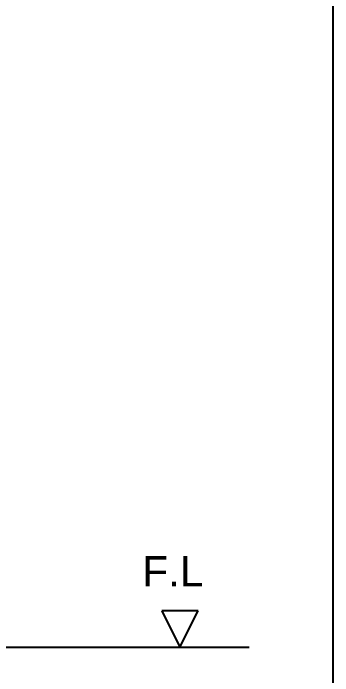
# Model space of a CAD drawing. Header units: millimetres. Extents: x 0 to 1800, y -67 to 2530.
# Drawn here: x 1536 to 1800, y 237 to 785 of the extents above; entities that cross this region are included whole.
import ezdxf

# ---------------------------------------------------------------- set-up
doc = ezdxf.new("R2010")
doc.units = ezdxf.units.MM
for name, color, linetype in [('TEXT', 7, 'Continuous'), ('도각라인', 255, 'Continuous'), ('외형선', 3, 'Continuous')]:
    doc.layers.add(name, color=color, linetype=linetype)
doc.styles.add('타이틀', font='H2GTRM.TTF', dxfattribs={"height": 25})

msp = doc.modelspace()

# ---------------------------------------------------------------- linework, layer by layer
at = {"layer": '도각라인', "color": 7}
msp.add_line((1800, 2530), (1800, 0), dxfattribs=at)
at = {"layer": '외형선', "linetype": 'Continuous'}
for points in [[(1688.69, 290.36), (1658.69, 290.36)], [(1658.69, 290.36), (1673.69, 260.36)], [(1673.69, 260.36), (1688.69, 290.36)], [(868.76, 260.36), (1730.82, 260.36)]]:
    msp.add_lwpolyline(points, dxfattribs=at)

# ---------------------------------------------------------------- texts
at = {"layer": 'TEXT', "insert": (1642.53, 335.69), "char_height": 25, "width": 248.9925, "attachment_point": 1, "line_spacing_factor": 0.963855, "style": '타이틀'}
msp.add_mtext('\\fArial;F.L', dxfattribs=at)

doc.saveas('drawing.dxf')
